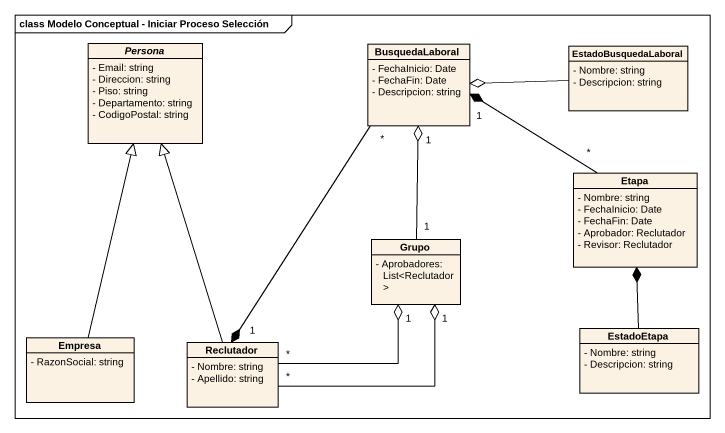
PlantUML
@startuml
mainframe class Modelo Conceptual - Iniciar Proceso Selección
hide circle
hide empty members
skinparam classAttributeIconSize 0
abstract class Persona {
  - Email: string
  - Direccion: string
  - Piso: string
  - Departamento: string
  - CodigoPostal: string
}
class BusquedaLaboral {
  - FechaInicio: Date
  - FechaFin: Date
  - Descripcion: string
}
class EstadoBusquedaLaboral {
  - Nombre: string
  - Descripcion: string
}
class Etapa {
  - Nombre: string
  - FechaInicio: Date
  - FechaFin: Date
  - Aprobador: Reclutador
  - Revisor: Reclutador
}
class Grupo {
  - Aprobadores: List<Reclutador>
}
class Empresa {
  - RazonSocial: string
}
class Reclutador {
  - Nombre: string
  - Apellido: string
}
class EstadoEtapa {
  - Nombre: string
  - Descripcion: string
}
BusquedaLaboral "*" --* "1" Reclutador
EstadoBusquedaLaboral -left-o BusquedaLaboral
Etapa "*" -up-* "1" BusquedaLaboral
Grupo "1" -up-o "1" BusquedaLaboral
Empresa -up-|> Persona
Reclutador -up-|> Persona
Reclutador "*" -right-o "1" Grupo
Reclutador "*" -right-o "1" Grupo
EstadoEtapa -up-* Etapa
@enduml
